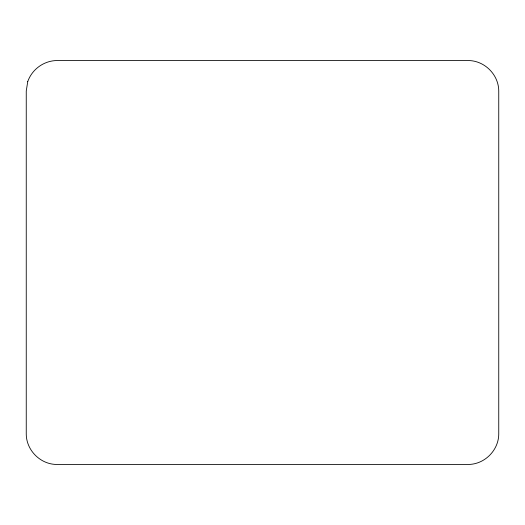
<?xml version="1.0" encoding="UTF-8"?>
<svg xmlns="http://www.w3.org/2000/svg" width="525" height="525" viewBox="0 0 525 525"><rect width="100%" height="100%" fill="white"/><g stroke="black" fill="none" stroke-linecap="round" stroke-linejoin="round"><path stroke-width="0.79" d="M27.74 81.611L26.25 91.028L26.25 433.972C26.296 450.306 40.399 464.408 56.733 464.454L468.267 464.454C484.601 464.408 498.704 450.306 498.75 433.972L498.75 91.028C498.704 74.694 484.601 60.592 468.267 60.546L56.733 60.546C43.785 60.782 31.973 69.366 27.74 81.611"/></g></svg>
